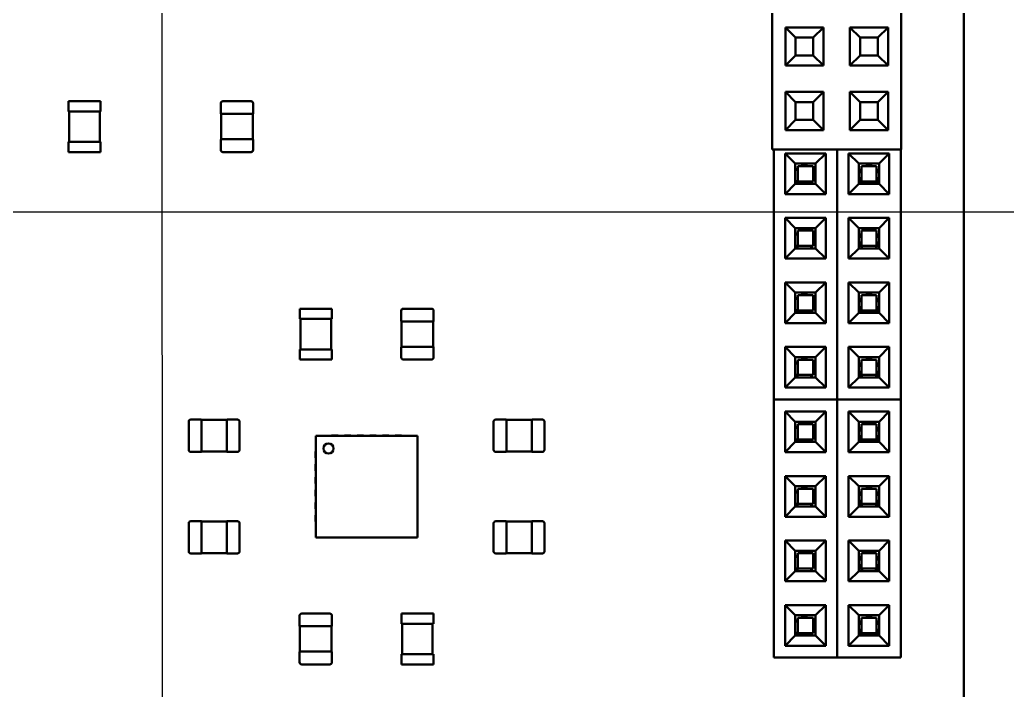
# Model space of a CAD drawing. Header units: millimetres. Extents: x 0 to 841, y 0 to 594.
# Drawn here: x 204.64 to 243.5, y 181.17 to 207.57 of the extents above; entities that cross this region are included whole.
import ezdxf

# ---------------------------------------------------------------- set-up
doc = ezdxf.new("R2010")
doc.units = ezdxf.units.MM
for name, color, linetype, lineweight in [('Видимый контур (ГОСТ)', 7, 'Continuous', 50), ('Осевая линия (ГОСТ)', 7, 'Continuous', 25), ('Штриховка (ГОСТ)', 7, 'Continuous', 18)]:
    doc.layers.add(name, color=color, linetype=linetype, lineweight=lineweight)

msp = doc.modelspace()

# ---------------------------------------------------------------- hatches: boundary and pattern name
at = {"layer": 'Штриховка (ГОСТ)'}
h = msp.add_hatch(dxfattribs=at)
h.set_pattern_fill('ANSI31', color=256, scale=25.4, style=0)
h.set_pattern_definition([(45, (0, 0), (-2.245064, 2.245064), [])])
edge = h.paths.add_edge_path()
edge.add_ellipse((150.238, 167.993), major_axis=(-5, 0), ratio=1, start_angle=0, end_angle=90)
edge.add_line((150.238, 162.993), (270.238, 162.999))
edge.add_ellipse((270.238, 167.999), major_axis=(0, -5), ratio=1, start_angle=0, end_angle=90)
edge.add_line((275.238, 167.999), (275.234, 231.999))
edge.add_ellipse((270.234, 231.999), major_axis=(5, 0), ratio=1, start_angle=0, end_angle=90)
edge.add_line((270.234, 236.999), (150.234, 236.993))
edge.add_ellipse((150.234, 231.993), major_axis=(0, 5), ratio=1, start_angle=0, end_angle=90)
edge.add_line((145.234, 231.992), (145.238, 167.992))
edge = h.paths.add_edge_path(flags=0)
edge.add_ellipse((268.237, 170.999), major_axis=(0, 3.5), ratio=1, start_angle=0, end_angle=360)
edge = h.paths.add_edge_path(flags=0)
edge.add_ellipse((268.234, 228.999), major_axis=(0, 3.5), ratio=1, start_angle=0, end_angle=360)
edge = h.paths.add_edge_path(flags=0)
edge.add_ellipse((152.234, 228.993), major_axis=(0, 3.5), ratio=1, start_angle=0, end_angle=360)
edge = h.paths.add_edge_path(flags=0)
edge.add_ellipse((152.237, 170.993), major_axis=(0, 3.5), ratio=1, start_angle=0, end_angle=360)
edge = h.paths.add_edge_path(flags=0)
edge.add_ellipse((265.235, 225.998), major_axis=(-2, 0), ratio=1, start_angle=0, end_angle=90)
edge.add_line((265.235, 223.998), (272.235, 223.999))
edge.add_line((272.235, 223.999), (272.237, 175.999))
edge.add_line((272.237, 175.999), (265.237, 175.998))
edge.add_ellipse((265.237, 173.998), major_axis=(0, 2), ratio=1, start_angle=0, end_angle=90)
edge.add_line((263.237, 173.998), (263.238, 165.998))
edge.add_line((263.238, 165.998), (157.238, 165.993))
edge.add_line((157.238, 165.993), (157.237, 173.993))
edge.add_ellipse((155.237, 173.993), major_axis=(2, 0), ratio=1, start_angle=0, end_angle=90)
edge.add_line((155.237, 175.993), (148.237, 175.993))
edge.add_line((148.237, 175.993), (148.235, 223.993))
edge.add_line((148.235, 223.993), (155.235, 223.993))
edge.add_ellipse((155.235, 225.993), major_axis=(0, -2), ratio=1, start_angle=0, end_angle=90)
edge.add_line((157.235, 225.993), (157.234, 233.993))
edge.add_line((157.234, 233.993), (263.234, 233.998))
edge.add_line((263.234, 233.998), (263.235, 225.998))

# ---------------------------------------------------------------- linework, layer by layer
at = {"layer": 'Видимый контур (ГОСТ)'}
for p, q in [((241.788, 169.157), (241.788, 231.157)), ((234.248, 210.575), (234.248, 202.455)), ((239.328, 202.455), (239.328, 210.575)), ((234.768, 207.265), (236.268, 207.265)), ((234.768, 205.765), (234.768, 207.265)), ((235.168, 206.865), (234.768, 207.265)), ((235.868, 206.865), (236.268, 207.265)), ((236.268, 207.265), (236.268, 205.765)), ((237.308, 207.265), (238.808, 207.265)), ((237.308, 205.765), (237.308, 207.265)), ((237.708, 206.865), (237.308, 207.265)), ((238.408, 206.865), (238.808, 207.265)), ((238.808, 207.265), (238.808, 205.765)), ((235.168, 206.865), (235.168, 206.165)), ((235.868, 206.865), (235.168, 206.865)), ((235.868, 206.165), (235.868, 206.865)), ((237.708, 206.865), (237.708, 206.165)), ((238.408, 206.865), (237.708, 206.865)), ((238.408, 206.165), (238.408, 206.865)), ((234.768, 205.765), (235.168, 206.165)), ((235.168, 206.165), (235.868, 206.165)), ((236.268, 205.765), (235.868, 206.165)), ((237.308, 205.765), (237.708, 206.165)), ((237.708, 206.165), (238.408, 206.165)), ((238.808, 205.765), (238.408, 206.165)), ((236.268, 205.765), (234.768, 205.765)), ((238.808, 205.765), (237.308, 205.765)), ((234.768, 204.725), (236.268, 204.725)), ((234.768, 203.225), (234.768, 204.725)), ((235.168, 204.325), (234.768, 204.725)), ((235.868, 204.325), (236.268, 204.725)), ((236.268, 204.725), (236.268, 203.225)), ((237.308, 204.725), (238.808, 204.725)), ((237.308, 203.225), (237.308, 204.725)), ((237.708, 204.325), (237.308, 204.725)), ((238.408, 204.325), (238.808, 204.725)), ((238.808, 204.725), (238.808, 203.225)), ((207.817, 204.361), (206.557, 204.361)), ((206.557, 203.961), (206.557, 204.361)), ((207.817, 203.961), (207.817, 204.361)), ((212.552, 203.871), (212.552, 204.281)), ((212.632, 204.361), (213.742, 204.361)), ((213.822, 204.281), (213.822, 203.871)), ((235.168, 204.325), (235.168, 203.625)), ((235.868, 204.325), (235.168, 204.325)), ((235.868, 203.625), (235.868, 204.325)), ((237.708, 204.325), (237.708, 203.625)), ((238.408, 204.325), (237.708, 204.325)), ((238.408, 203.625), (238.408, 204.325)), ((207.817, 203.961), (206.557, 203.961)), ((206.587, 203.961), (206.587, 202.761)), ((207.787, 202.761), (207.787, 203.961)), ((212.562, 203.861), (212.602, 203.861)), ((212.562, 202.861), (212.562, 203.861)), ((212.612, 203.861), (212.602, 203.861)), ((213.762, 203.861), (212.612, 203.861)), ((213.772, 203.861), (213.762, 203.861)), ((213.772, 203.861), (213.812, 203.861)), ((213.812, 203.861), (213.812, 202.861)), ((234.768, 203.225), (235.168, 203.625)), ((235.168, 203.625), (235.868, 203.625)), ((236.268, 203.225), (235.868, 203.625)), ((237.308, 203.225), (237.708, 203.625)), ((237.708, 203.625), (238.408, 203.625)), ((238.808, 203.225), (238.408, 203.625)), ((212.602, 202.861), (212.562, 202.861)), ((212.602, 202.861), (212.612, 202.861)), ((212.612, 202.861), (213.762, 202.861)), ((213.762, 202.861), (213.772, 202.861)), ((213.812, 202.861), (213.772, 202.861)), ((236.268, 203.225), (234.768, 203.225)), ((238.808, 203.225), (237.308, 203.225)), ((207.817, 202.761), (206.557, 202.761)), ((206.557, 202.361), (206.557, 202.761)), ((207.817, 202.361), (207.817, 202.761)), ((212.552, 202.441), (212.552, 202.851)), ((213.822, 202.851), (213.822, 202.441)), ((207.817, 202.361), (206.557, 202.361)), ((213.742, 202.361), (212.632, 202.361)), ((234.248, 202.455), (239.328, 202.455)), ((234.308, 192.615), (234.308, 202.455)), ((234.758, 202.305), (234.758, 200.705)), ((236.358, 202.305), (234.758, 202.305)), ((235.158, 201.905), (234.758, 202.305)), ((236.358, 202.305), (235.958, 201.905)), ((236.358, 200.705), (236.358, 202.305)), ((236.808, 192.615), (236.808, 202.455)), ((236.808, 192.615), (236.808, 202.455)), ((237.258, 202.305), (237.258, 200.705)), ((238.858, 202.305), (237.258, 202.305)), ((237.658, 201.905), (237.258, 202.305)), ((238.858, 202.305), (238.458, 201.905)), ((238.858, 200.705), (238.858, 202.305)), ((239.308, 192.615), (239.308, 202.455)), ((235.158, 201.905), (235.158, 201.105)), ((235.158, 201.905), (235.958, 201.905)), ((235.258, 201.805), (235.858, 201.805)), ((235.258, 201.205), (235.258, 201.805)), ((235.858, 201.205), (235.858, 201.805)), ((235.958, 201.105), (235.958, 201.905)), ((237.658, 201.905), (237.658, 201.105)), ((237.658, 201.905), (238.458, 201.905)), ((237.758, 201.805), (238.358, 201.805)), ((237.758, 201.205), (237.758, 201.805)), ((238.358, 201.205), (238.358, 201.805)), ((238.458, 201.105), (238.458, 201.905)), ((234.758, 200.705), (235.158, 201.105)), ((235.158, 201.105), (235.958, 201.105)), ((235.858, 201.205), (235.258, 201.205)), ((235.958, 201.105), (236.358, 200.705)), ((237.258, 200.705), (237.658, 201.105)), ((237.658, 201.105), (238.458, 201.105)), ((238.358, 201.205), (237.758, 201.205)), ((238.458, 201.105), (238.858, 200.705)), ((234.758, 200.705), (236.358, 200.705)), ((237.258, 200.705), (238.858, 200.705)), ((234.758, 199.765), (234.758, 198.165)), ((236.358, 199.765), (234.758, 199.765)), ((235.158, 199.365), (234.758, 199.765)), ((236.358, 199.765), (235.958, 199.365)), ((236.358, 198.165), (236.358, 199.765)), ((237.258, 199.765), (237.258, 198.165)), ((238.858, 199.765), (237.258, 199.765)), ((237.658, 199.365), (237.258, 199.765)), ((238.858, 199.765), (238.458, 199.365)), ((238.858, 198.165), (238.858, 199.765)), ((235.158, 199.365), (235.158, 198.565)), ((235.158, 199.365), (235.958, 199.365)), ((235.958, 198.565), (235.958, 199.365)), ((237.658, 199.365), (237.658, 198.565)), ((237.658, 199.365), (238.458, 199.365)), ((238.458, 198.565), (238.458, 199.365)), ((235.258, 199.265), (235.858, 199.265)), ((235.258, 198.665), (235.258, 199.265)), ((235.858, 198.665), (235.858, 199.265)), ((237.758, 199.265), (238.358, 199.265)), ((237.758, 198.665), (237.758, 199.265)), ((238.358, 198.665), (238.358, 199.265)), ((235.858, 198.665), (235.258, 198.665)), ((238.358, 198.665), (237.758, 198.665)), ((234.758, 198.165), (235.158, 198.565)), ((235.158, 198.565), (235.958, 198.565)), ((235.958, 198.565), (236.358, 198.165)), ((237.258, 198.165), (237.658, 198.565)), ((237.658, 198.565), (238.458, 198.565)), ((238.458, 198.565), (238.858, 198.165)), ((234.758, 198.165), (236.358, 198.165)), ((237.258, 198.165), (238.858, 198.165)), ((234.758, 197.225), (234.758, 195.625)), ((236.358, 197.225), (234.758, 197.225)), ((235.158, 196.825), (234.758, 197.225)), ((236.358, 197.225), (235.958, 196.825)), ((236.358, 195.625), (236.358, 197.225)), ((237.258, 197.225), (237.258, 195.625)), ((238.858, 197.225), (237.258, 197.225)), ((237.658, 196.825), (237.258, 197.225)), ((238.858, 197.225), (238.458, 196.825)), ((238.858, 195.625), (238.858, 197.225)), ((235.158, 196.825), (235.158, 196.025)), ((235.158, 196.825), (235.958, 196.825)), ((235.258, 196.725), (235.858, 196.725)), ((235.258, 196.125), (235.258, 196.725)), ((235.858, 196.125), (235.858, 196.725)), ((235.958, 196.025), (235.958, 196.825)), ((237.658, 196.825), (237.658, 196.025)), ((237.658, 196.825), (238.458, 196.825)), ((237.758, 196.725), (238.358, 196.725)), ((237.758, 196.125), (237.758, 196.725)), ((238.358, 196.125), (238.358, 196.725)), ((238.458, 196.025), (238.458, 196.825)), ((215.658, 196.191), (216.918, 196.191)), ((215.658, 196.191), (215.658, 195.791)), ((216.918, 196.191), (216.918, 195.791)), ((219.653, 195.701), (219.653, 196.111)), ((219.733, 196.191), (220.843, 196.191)), ((220.923, 196.111), (220.923, 195.701)), ((234.758, 195.625), (235.158, 196.025)), ((235.158, 196.025), (235.958, 196.025)), ((235.858, 196.125), (235.258, 196.125)), ((235.958, 196.025), (236.358, 195.625)), ((237.258, 195.625), (237.658, 196.025)), ((237.658, 196.025), (238.458, 196.025)), ((238.358, 196.125), (237.758, 196.125)), ((238.458, 196.025), (238.858, 195.625)), ((215.658, 195.791), (216.918, 195.791)), ((215.688, 195.791), (215.688, 194.591)), ((216.888, 194.591), (216.888, 195.791)), ((219.663, 195.691), (219.703, 195.691)), ((219.663, 194.691), (219.663, 195.691)), ((219.713, 195.691), (219.703, 195.691)), ((220.863, 195.691), (219.713, 195.691)), ((220.873, 195.691), (220.863, 195.691)), ((220.873, 195.691), (220.913, 195.691)), ((220.913, 195.691), (220.913, 194.691)), ((234.758, 195.625), (236.358, 195.625)), ((237.258, 195.625), (238.858, 195.625)), ((215.658, 194.591), (216.918, 194.591)), ((215.658, 194.591), (215.658, 194.191)), ((216.918, 194.591), (216.918, 194.191)), ((219.653, 194.271), (219.653, 194.681)), ((219.703, 194.691), (219.663, 194.691)), ((219.703, 194.691), (219.713, 194.691)), ((219.713, 194.691), (220.863, 194.691)), ((220.863, 194.691), (220.873, 194.691)), ((220.913, 194.691), (220.873, 194.691)), ((220.923, 194.681), (220.923, 194.271)), ((236.358, 194.685), (234.758, 194.685)), ((234.758, 194.685), (234.758, 193.085)), ((235.158, 194.285), (234.758, 194.685)), ((236.358, 194.685), (235.958, 194.285)), ((236.358, 193.085), (236.358, 194.685)), ((238.858, 194.685), (237.258, 194.685)), ((237.258, 194.685), (237.258, 193.085)), ((237.658, 194.285), (237.258, 194.685)), ((238.858, 194.685), (238.458, 194.285)), ((238.858, 193.085), (238.858, 194.685)), ((215.658, 194.191), (216.918, 194.191)), ((220.843, 194.191), (219.733, 194.191)), ((235.158, 193.485), (235.158, 194.285)), ((235.158, 194.285), (235.958, 194.285)), ((235.258, 194.185), (235.858, 194.185)), ((235.258, 193.585), (235.258, 194.185)), ((235.858, 193.585), (235.858, 194.185)), ((235.958, 193.485), (235.958, 194.285)), ((237.658, 193.485), (237.658, 194.285)), ((237.658, 194.285), (238.458, 194.285)), ((237.758, 194.185), (238.358, 194.185)), ((237.758, 193.585), (237.758, 194.185)), ((238.358, 193.585), (238.358, 194.185)), ((238.458, 193.485), (238.458, 194.285)), ((235.858, 193.585), (235.258, 193.585)), ((238.358, 193.585), (237.758, 193.585)), ((234.758, 193.085), (235.158, 193.485)), ((235.958, 193.485), (235.158, 193.485)), ((235.958, 193.485), (236.358, 193.085)), ((237.258, 193.085), (237.658, 193.485)), ((238.458, 193.485), (237.658, 193.485)), ((238.458, 193.485), (238.858, 193.085)), ((234.758, 193.085), (236.358, 193.085)), ((237.258, 193.085), (238.858, 193.085)), ((234.308, 192.615), (236.808, 192.615)), ((234.308, 182.455), (234.308, 192.615)), ((236.808, 192.615), (234.308, 192.615)), ((239.308, 192.615), (236.808, 192.615)), ((236.808, 192.615), (239.308, 192.615)), ((236.808, 182.455), (236.808, 192.615)), ((236.808, 182.455), (236.808, 192.615)), ((239.308, 182.455), (239.308, 192.615)), ((234.758, 192.145), (234.758, 190.545)), ((236.358, 192.145), (234.758, 192.145)), ((235.158, 191.745), (234.758, 192.145)), ((236.358, 192.145), (235.958, 191.745)), ((236.358, 190.545), (236.358, 192.145)), ((237.258, 192.145), (237.258, 190.545)), ((238.858, 192.145), (237.258, 192.145)), ((237.658, 191.745), (237.258, 192.145)), ((238.858, 192.145), (238.458, 191.745)), ((238.858, 190.545), (238.858, 192.145)), ((211.288, 190.636), (211.288, 191.746)), ((211.368, 191.826), (211.778, 191.826)), ((211.788, 191.776), (211.788, 191.816)), ((211.788, 191.816), (212.788, 191.816)), ((211.788, 191.776), (211.788, 191.766)), ((211.788, 191.766), (211.788, 190.616)), ((212.788, 191.816), (212.788, 191.776)), ((212.788, 191.766), (212.788, 191.776)), ((212.788, 190.616), (212.788, 191.766)), ((212.798, 191.826), (213.208, 191.826)), ((213.288, 191.746), (213.288, 190.636)), ((223.288, 190.636), (223.288, 191.746)), ((223.368, 191.826), (223.778, 191.826)), ((223.788, 191.776), (223.788, 191.816)), ((223.788, 191.816), (224.788, 191.816)), ((223.788, 191.776), (223.788, 191.766)), ((223.788, 191.766), (223.788, 190.616)), ((224.788, 191.816), (224.788, 191.776)), ((224.788, 191.766), (224.788, 191.776)), ((224.788, 190.616), (224.788, 191.766)), ((224.798, 191.826), (225.208, 191.826)), ((225.288, 191.746), (225.288, 190.636)), ((235.158, 191.745), (235.158, 190.945)), ((235.158, 191.745), (235.958, 191.745)), ((235.258, 191.645), (235.858, 191.645)), ((235.258, 191.045), (235.258, 191.645)), ((235.858, 191.045), (235.858, 191.645)), ((235.958, 190.945), (235.958, 191.745)), ((237.658, 191.745), (237.658, 190.945)), ((237.658, 191.745), (238.458, 191.745)), ((237.758, 191.645), (238.358, 191.645)), ((237.758, 191.045), (237.758, 191.645)), ((238.358, 191.045), (238.358, 191.645)), ((238.458, 190.945), (238.458, 191.745)), ((220.288, 191.191), (216.288, 191.191)), ((216.288, 191.191), (216.288, 187.191)), ((216.913, 191.196), (216.913, 191.191)), ((217.163, 191.196), (216.913, 191.196)), ((217.163, 191.191), (217.163, 191.196)), ((217.413, 191.196), (217.413, 191.191)), ((217.663, 191.196), (217.413, 191.196)), ((217.663, 191.191), (217.663, 191.196)), ((217.913, 191.196), (217.913, 191.191)), ((218.163, 191.196), (217.913, 191.196)), ((218.163, 191.191), (218.163, 191.196)), ((218.413, 191.196), (218.413, 191.191)), ((218.663, 191.196), (218.413, 191.196)), ((218.663, 191.191), (218.663, 191.196)), ((218.913, 191.196), (218.913, 191.191)), ((219.163, 191.196), (218.913, 191.196)), ((219.163, 191.191), (219.163, 191.196)), ((219.413, 191.196), (219.413, 191.191)), ((219.663, 191.196), (219.413, 191.196)), ((219.663, 191.191), (219.663, 191.196)), ((220.288, 187.191), (220.288, 191.191)), ((234.758, 190.545), (235.158, 190.945)), ((235.158, 190.945), (235.958, 190.945)), ((235.858, 191.045), (235.258, 191.045)), ((235.958, 190.945), (236.358, 190.545)), ((237.258, 190.545), (237.658, 190.945)), ((237.658, 190.945), (238.458, 190.945)), ((238.358, 191.045), (237.758, 191.045)), ((238.458, 190.945), (238.858, 190.545)), ((211.778, 190.556), (211.368, 190.556)), ((211.788, 190.616), (211.788, 190.606)), ((211.788, 190.566), (211.788, 190.606)), ((212.788, 190.566), (211.788, 190.566)), ((212.788, 190.606), (212.788, 190.616)), ((212.788, 190.606), (212.788, 190.566)), ((213.208, 190.556), (212.798, 190.556)), ((216.288, 190.566), (216.283, 190.566)), ((216.283, 190.566), (216.283, 190.316)), ((220.293, 190.566), (220.288, 190.566)), ((220.293, 190.316), (220.293, 190.566)), ((223.778, 190.556), (223.368, 190.556)), ((223.788, 190.616), (223.788, 190.606)), ((223.788, 190.566), (223.788, 190.606)), ((224.788, 190.566), (223.788, 190.566)), ((224.788, 190.606), (224.788, 190.616)), ((224.788, 190.606), (224.788, 190.566)), ((225.208, 190.556), (224.798, 190.556)), ((234.758, 190.545), (236.358, 190.545)), ((237.258, 190.545), (238.858, 190.545)), ((216.283, 190.316), (216.288, 190.316)), ((216.288, 190.066), (216.283, 190.066)), ((216.283, 190.066), (216.283, 189.816)), ((220.288, 190.316), (220.293, 190.316)), ((220.293, 190.066), (220.288, 190.066)), ((220.293, 189.816), (220.293, 190.066)), ((216.283, 189.816), (216.288, 189.816)), ((220.288, 189.816), (220.293, 189.816)), ((216.288, 189.566), (216.283, 189.566)), ((216.283, 189.566), (216.283, 189.316)), ((216.283, 189.316), (216.288, 189.316)), ((220.293, 189.566), (220.288, 189.566)), ((220.288, 189.316), (220.293, 189.316)), ((220.293, 189.316), (220.293, 189.566)), ((234.758, 189.605), (234.758, 188.005)), ((236.358, 189.605), (234.758, 189.605)), ((235.158, 189.205), (234.758, 189.605)), ((236.358, 189.605), (235.958, 189.205)), ((236.358, 188.005), (236.358, 189.605)), ((237.258, 189.605), (237.258, 188.005)), ((238.858, 189.605), (237.258, 189.605)), ((237.658, 189.205), (237.258, 189.605)), ((238.858, 189.605), (238.458, 189.205)), ((238.858, 188.005), (238.858, 189.605)), ((216.288, 189.066), (216.283, 189.066)), ((216.283, 189.066), (216.283, 188.816)), ((220.293, 189.066), (220.288, 189.066)), ((220.293, 188.816), (220.293, 189.066)), ((235.158, 189.205), (235.158, 188.405)), ((235.158, 189.205), (235.958, 189.205)), ((235.258, 189.105), (235.858, 189.105)), ((235.258, 188.505), (235.258, 189.105)), ((235.858, 188.505), (235.858, 189.105)), ((235.958, 188.405), (235.958, 189.205)), ((237.658, 189.205), (237.658, 188.405)), ((237.658, 189.205), (238.458, 189.205)), ((237.758, 189.105), (238.358, 189.105)), ((237.758, 188.505), (237.758, 189.105)), ((238.358, 188.505), (238.358, 189.105)), ((238.458, 188.405), (238.458, 189.205)), ((216.283, 188.816), (216.288, 188.816)), ((216.288, 188.566), (216.283, 188.566)), ((216.283, 188.566), (216.283, 188.316)), ((220.288, 188.816), (220.293, 188.816)), ((220.293, 188.566), (220.288, 188.566)), ((220.293, 188.316), (220.293, 188.566)), ((235.858, 188.505), (235.258, 188.505)), ((238.358, 188.505), (237.758, 188.505)), ((216.283, 188.316), (216.288, 188.316)), ((220.288, 188.316), (220.293, 188.316)), ((234.758, 188.005), (235.158, 188.405)), ((235.158, 188.405), (235.958, 188.405)), ((235.958, 188.405), (236.358, 188.005)), ((237.258, 188.005), (237.658, 188.405)), ((237.658, 188.405), (238.458, 188.405)), ((238.458, 188.405), (238.858, 188.005)), ((211.288, 186.636), (211.288, 187.746)), ((211.368, 187.826), (211.778, 187.826)), ((211.788, 187.776), (211.788, 187.816)), ((211.788, 187.816), (212.788, 187.816)), ((211.788, 187.776), (211.788, 187.766)), ((211.788, 187.766), (211.788, 186.616)), ((212.788, 187.816), (212.788, 187.776)), ((212.788, 187.766), (212.788, 187.776)), ((212.788, 186.616), (212.788, 187.766)), ((212.798, 187.826), (213.208, 187.826)), ((213.288, 187.746), (213.288, 186.636)), ((216.288, 188.066), (216.283, 188.066)), ((216.283, 188.066), (216.283, 187.816)), ((216.283, 187.816), (216.288, 187.816)), ((220.293, 188.066), (220.288, 188.066)), ((220.288, 187.816), (220.293, 187.816)), ((220.293, 187.816), (220.293, 188.066)), ((223.288, 186.636), (223.288, 187.746)), ((223.368, 187.826), (223.778, 187.826)), ((223.788, 187.776), (223.788, 187.816)), ((223.788, 187.816), (224.788, 187.816)), ((223.788, 187.776), (223.788, 187.766)), ((223.788, 187.766), (223.788, 186.616)), ((224.788, 187.816), (224.788, 187.776)), ((224.788, 187.766), (224.788, 187.776)), ((224.788, 186.616), (224.788, 187.766)), ((224.798, 187.826), (225.208, 187.826)), ((225.288, 187.746), (225.288, 186.636)), ((234.758, 188.005), (236.358, 188.005)), ((237.258, 188.005), (238.858, 188.005)), ((216.288, 187.191), (220.288, 187.191)), ((216.913, 187.191), (216.913, 187.186)), ((216.913, 187.186), (217.163, 187.186)), ((217.163, 187.186), (217.163, 187.191)), ((217.413, 187.191), (217.413, 187.186)), ((217.413, 187.186), (217.663, 187.186)), ((217.663, 187.186), (217.663, 187.191)), ((217.913, 187.191), (217.913, 187.186)), ((217.913, 187.186), (218.163, 187.186)), ((218.163, 187.186), (218.163, 187.191)), ((218.413, 187.191), (218.413, 187.186)), ((218.413, 187.186), (218.663, 187.186)), ((218.663, 187.186), (218.663, 187.191)), ((218.913, 187.191), (218.913, 187.186)), ((218.913, 187.186), (219.163, 187.186)), ((219.163, 187.186), (219.163, 187.191)), ((219.413, 187.191), (219.413, 187.186)), ((219.413, 187.186), (219.663, 187.186)), ((219.663, 187.186), (219.663, 187.191)), ((234.758, 187.065), (234.758, 185.465)), ((236.358, 187.065), (234.758, 187.065)), ((235.158, 186.665), (234.758, 187.065)), ((236.358, 187.065), (235.958, 186.665)), ((236.358, 185.465), (236.358, 187.065)), ((237.258, 187.065), (237.258, 185.465)), ((238.858, 187.065), (237.258, 187.065)), ((237.658, 186.665), (237.258, 187.065)), ((238.858, 187.065), (238.458, 186.665)), ((238.858, 185.465), (238.858, 187.065)), ((211.778, 186.556), (211.368, 186.556)), ((211.788, 186.616), (211.788, 186.606)), ((211.788, 186.566), (211.788, 186.606)), ((212.788, 186.566), (211.788, 186.566)), ((212.788, 186.606), (212.788, 186.616)), ((212.788, 186.606), (212.788, 186.566)), ((213.208, 186.556), (212.798, 186.556)), ((223.778, 186.556), (223.368, 186.556)), ((223.788, 186.616), (223.788, 186.606)), ((223.788, 186.566), (223.788, 186.606)), ((224.788, 186.566), (223.788, 186.566)), ((224.788, 186.606), (224.788, 186.616)), ((224.788, 186.606), (224.788, 186.566)), ((225.208, 186.556), (224.798, 186.556)), ((235.158, 186.665), (235.158, 185.865)), ((235.158, 186.665), (235.958, 186.665)), ((235.258, 186.565), (235.858, 186.565)), ((235.258, 185.965), (235.258, 186.565)), ((235.858, 185.965), (235.858, 186.565)), ((235.958, 185.865), (235.958, 186.665)), ((237.658, 186.665), (237.658, 185.865)), ((237.658, 186.665), (238.458, 186.665)), ((237.758, 186.565), (238.358, 186.565)), ((237.758, 185.965), (237.758, 186.565)), ((238.358, 185.965), (238.358, 186.565)), ((238.458, 185.865), (238.458, 186.665)), ((234.758, 185.465), (235.158, 185.865)), ((235.158, 185.865), (235.958, 185.865)), ((235.858, 185.965), (235.258, 185.965)), ((235.958, 185.865), (236.358, 185.465)), ((237.258, 185.465), (237.658, 185.865)), ((237.658, 185.865), (238.458, 185.865)), ((238.358, 185.965), (237.758, 185.965)), ((238.458, 185.865), (238.858, 185.465)), ((234.758, 185.465), (236.358, 185.465)), ((237.258, 185.465), (238.858, 185.465)), ((236.358, 184.525), (234.758, 184.525)), ((234.758, 184.525), (234.758, 182.925)), ((235.158, 184.125), (234.758, 184.525)), ((236.358, 184.525), (235.958, 184.125)), ((236.358, 182.925), (236.358, 184.525)), ((238.858, 184.525), (237.258, 184.525)), ((237.258, 184.525), (237.258, 182.925)), ((237.658, 184.125), (237.258, 184.525)), ((238.858, 184.525), (238.458, 184.125)), ((238.858, 182.925), (238.858, 184.525)), ((215.653, 183.701), (215.653, 184.111)), ((215.733, 184.191), (216.843, 184.191)), ((216.923, 184.111), (216.923, 183.701)), ((219.658, 184.191), (220.918, 184.191)), ((219.658, 184.191), (219.658, 183.791)), ((220.918, 184.191), (220.918, 183.791)), ((235.158, 183.325), (235.158, 184.125)), ((235.158, 184.125), (235.958, 184.125)), ((235.258, 184.025), (235.858, 184.025)), ((235.258, 183.425), (235.258, 184.025)), ((235.858, 183.425), (235.858, 184.025)), ((235.958, 183.325), (235.958, 184.125)), ((237.658, 183.325), (237.658, 184.125)), ((237.658, 184.125), (238.458, 184.125)), ((237.758, 184.025), (238.358, 184.025)), ((237.758, 183.425), (237.758, 184.025)), ((238.358, 183.425), (238.358, 184.025)), ((238.458, 183.325), (238.458, 184.125)), ((215.663, 183.691), (215.703, 183.691)), ((215.663, 182.691), (215.663, 183.691)), ((215.713, 183.691), (215.703, 183.691)), ((216.863, 183.691), (215.713, 183.691)), ((216.873, 183.691), (216.863, 183.691)), ((216.873, 183.691), (216.913, 183.691)), ((216.913, 183.691), (216.913, 182.691)), ((219.658, 183.791), (220.918, 183.791)), ((219.688, 183.791), (219.688, 182.591)), ((220.888, 182.591), (220.888, 183.791)), ((234.758, 182.925), (235.158, 183.325)), ((235.958, 183.325), (235.158, 183.325)), ((235.858, 183.425), (235.258, 183.425)), ((235.958, 183.325), (236.358, 182.925)), ((237.258, 182.925), (237.658, 183.325)), ((238.458, 183.325), (237.658, 183.325)), ((238.358, 183.425), (237.758, 183.425)), ((238.458, 183.325), (238.858, 182.925)), ((215.653, 182.271), (215.653, 182.681)), ((215.703, 182.691), (215.663, 182.691)), ((215.703, 182.691), (215.713, 182.691)), ((215.713, 182.691), (216.863, 182.691)), ((216.863, 182.691), (216.873, 182.691)), ((216.913, 182.691), (216.873, 182.691)), ((216.923, 182.681), (216.923, 182.271)), ((234.758, 182.925), (236.358, 182.925)), ((237.258, 182.925), (238.858, 182.925)), ((219.658, 182.591), (220.918, 182.591)), ((219.658, 182.591), (219.658, 182.191)), ((220.918, 182.591), (220.918, 182.191)), ((236.808, 182.455), (234.308, 182.455)), ((239.308, 182.455), (236.808, 182.455)), ((216.843, 182.191), (215.733, 182.191)), ((219.658, 182.191), (220.918, 182.191))]:
    msp.add_line(p, q, dxfattribs=at)
msp.add_circle((216.788, 190.691), 0.2, dxfattribs=at)
for centre, radius, start, end in [((212.632, 204.281), 0.08, 90, 180), ((213.742, 204.281), 0.08, 0, 90), ((212.562, 203.871), 0.01, 180, 270), ((213.812, 203.871), 0.01, 270, 0), ((212.562, 202.851), 0.01, 90, 180), ((213.812, 202.851), 0.01, 0, 90), ((212.632, 202.441), 0.08, 180, 270), ((213.742, 202.441), 0.08, 270, 0), ((235.518, 201.435), 0.4, 130.5434, 154.1612), ((235.518, 201.435), 0.4, 67.6685, 112.3315), ((238.058, 201.435), 0.4, 138.5891, 235.5887), ((238.058, 201.435), 0.4, 67.6686, 112.3315), ((238.058, 201.435), 0.4, 304.4113, 41.4081), ((235.518, 201.435), 0.4, 328.2094, 31.7906), ((235.518, 201.435), 0.4, 205.8388, 235.5887), ((235.518, 201.435), 0.4, 304.4113, 324.9003), ((235.518, 198.895), 0.4, 130.5433, 154.1612), ((235.518, 198.895), 0.4, 67.6685, 112.3315), ((235.518, 198.895), 0.4, 328.2095, 31.7905), ((238.058, 198.895), 0.4, 138.5891, 235.5887), ((238.058, 198.895), 0.4, 67.6686, 112.3315), ((238.058, 198.895), 0.4, 304.4113, 41.4081), ((235.518, 198.895), 0.4, 205.8389, 235.5887), ((235.518, 198.895), 0.4, 304.4113, 324.9003), ((235.518, 196.355), 0.4, 130.5433, 154.1611), ((235.518, 196.355), 0.4, 67.6685, 112.3315), ((238.058, 196.355), 0.4, 67.6686, 112.3315), ((235.518, 196.355), 0.4, 328.2096, 31.7904), ((238.058, 196.355), 0.4, 138.589, 235.5887), ((238.058, 196.355), 0.4, 304.4113, 41.408), ((219.733, 196.111), 0.08, 90, 180), ((220.843, 196.111), 0.08, 0, 90), ((235.518, 196.355), 0.4, 205.8389, 235.5887), ((235.518, 196.355), 0.4, 304.4113, 324.9003), ((219.663, 195.701), 0.01, 180, 270), ((220.913, 195.701), 0.01, 270, 0), ((219.663, 194.681), 0.01, 90, 180), ((220.913, 194.681), 0.01, 0, 90), ((219.733, 194.271), 0.08, 180, 270), ((220.843, 194.271), 0.08, 270, 0), ((235.518, 193.815), 0.4, 130.5433, 154.161), ((235.518, 193.815), 0.4, 67.6685, 112.3315), ((235.518, 193.815), 0.4, 328.2096, 31.7904), ((238.058, 193.815), 0.4, 138.589, 235.5887), ((238.058, 193.815), 0.4, 67.6686, 112.3315), ((238.058, 193.815), 0.4, 304.4113, 41.408), ((235.518, 193.815), 0.4, 205.839, 235.5887), ((235.518, 193.815), 0.4, 304.4113, 324.9003), ((211.368, 191.746), 0.08, 90, 180), ((211.778, 191.816), 0.01, 0, 90), ((212.798, 191.816), 0.01, 90, 180), ((213.208, 191.746), 0.08, 0, 90), ((223.368, 191.746), 0.08, 90, 180), ((223.778, 191.816), 0.01, 0, 90), ((224.798, 191.816), 0.01, 90, 180), ((225.208, 191.746), 0.08, 0, 90), ((235.518, 191.275), 0.4, 67.6672, 112.3328), ((238.058, 191.275), 0.4, 67.6672, 112.3328), ((235.518, 191.275), 0.4, 130.5448, 154.1637), ((235.518, 191.275), 0.4, 328.2074, 31.7926), ((238.058, 191.275), 0.4, 138.5924, 235.5897), ((238.058, 191.275), 0.4, 304.4104, 41.4114), ((235.518, 191.275), 0.4, 205.8363, 235.5897), ((235.518, 191.275), 0.4, 304.4104, 324.8996), ((211.368, 190.636), 0.08, 180, 270), ((211.778, 190.566), 0.01, 270, 0), ((212.798, 190.566), 0.01, 180, 270), ((213.208, 190.636), 0.08, 270, 0), ((223.368, 190.636), 0.08, 180, 270), ((223.778, 190.566), 0.01, 270, 0), ((224.798, 190.566), 0.01, 180, 270), ((225.208, 190.636), 0.08, 270, 0), ((235.518, 188.735), 0.4, 130.5448, 154.1637), ((235.518, 188.735), 0.4, 67.6672, 112.3328), ((235.518, 188.735), 0.4, 328.2074, 31.7926), ((238.058, 188.735), 0.4, 138.5924, 235.5897), ((238.058, 188.735), 0.4, 67.6672, 112.3328), ((238.058, 188.735), 0.4, 304.4104, 41.4114), ((235.518, 188.735), 0.4, 205.8363, 235.5897), ((235.518, 188.735), 0.4, 304.4104, 324.8996), ((211.368, 187.746), 0.08, 90, 180), ((211.778, 187.816), 0.01, 0, 90), ((212.798, 187.816), 0.01, 90, 180), ((213.208, 187.746), 0.08, 0, 90), ((223.368, 187.746), 0.08, 90, 180), ((223.778, 187.816), 0.01, 0, 90), ((224.798, 187.816), 0.01, 90, 180), ((225.208, 187.746), 0.08, 0, 90), ((211.368, 186.636), 0.08, 180, 270), ((211.778, 186.566), 0.01, 270, 0), ((212.798, 186.566), 0.01, 180, 270), ((213.208, 186.636), 0.08, 270, 0), ((223.368, 186.636), 0.08, 180, 270), ((223.778, 186.566), 0.01, 270, 0), ((224.798, 186.566), 0.01, 180, 270), ((225.208, 186.636), 0.08, 270, 0), ((235.518, 186.195), 0.4, 67.6672, 112.3328), ((238.058, 186.195), 0.4, 67.6672, 112.3328), ((235.518, 186.195), 0.4, 130.5447, 154.1636), ((235.518, 186.195), 0.4, 328.2075, 31.7925), ((238.058, 186.195), 0.4, 138.5923, 235.5897), ((238.058, 186.195), 0.4, 304.4104, 41.4113), ((235.518, 186.195), 0.4, 205.8364, 235.5897), ((235.518, 186.195), 0.4, 304.4104, 324.8996), ((215.733, 184.111), 0.08, 90, 180), ((216.843, 184.111), 0.08, 0, 90), ((235.518, 183.655), 0.4, 130.5447, 154.1635), ((235.518, 183.655), 0.4, 67.6672, 112.3328), ((235.518, 183.655), 0.4, 328.2076, 31.7925), ((238.058, 183.655), 0.4, 138.5923, 235.5897), ((238.058, 183.655), 0.4, 67.6672, 112.3328), ((238.058, 183.655), 0.4, 304.4104, 41.4113), ((215.663, 183.701), 0.01, 180, 270), ((216.913, 183.701), 0.01, 270, 0), ((235.518, 183.655), 0.4, 205.8365, 235.5897), ((235.518, 183.655), 0.4, 304.4104, 324.8996), ((215.663, 182.681), 0.01, 90, 180), ((216.913, 182.681), 0.01, 0, 90), ((215.733, 182.271), 0.08, 180, 270), ((216.843, 182.271), 0.08, 270, 0)]:
    msp.add_arc(centre, radius, start, end, dxfattribs=at)
at = {"layer": 'Осевая линия (ГОСТ)', "linetype": 'Continuous'}
for p, q in [((210.234, 245.636), (210.238, 151.617)), ((326.568, 200.002), (98.476, 199.99))]:
    msp.add_line(p, q, dxfattribs=at)

doc.saveas('drawing.dxf')
